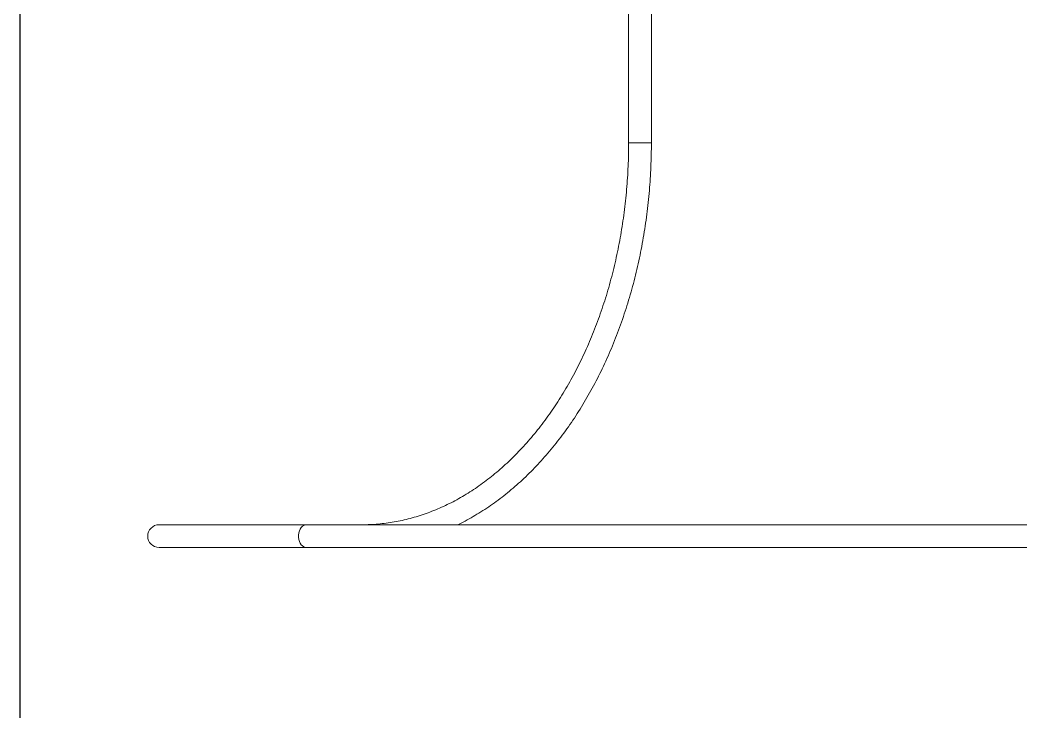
# Model space of a CAD drawing. Header units: centimetres. Extents: x -13594 to 4017, y -3206 to 1780.
# Drawn here: x -10787 to -10073, y -920 to -426 of the extents above; entities that cross this region are included whole.
import ezdxf

# ---------------------------------------------------------------- set-up
doc = ezdxf.new("R2010")
doc.units = ezdxf.units.CM

msp = doc.modelspace()

# ---------------------------------------------------------------- linework, layer by layer
at = {"color": 7, "linetype": 'Continuous', "lineweight": 5}
for p, q in [((-10352.62, 416.38), (-10352.62, -513.61)), ((-10336.39, -513.61), (-10336.39, 411.65)), ((-10352.62, -513.61), (-10336.39, -513.61)), ((-10582.47, -786.12), (-10687.74, -786.12)), ((-9914.22, -786.12), (-10582.47, -786.12)), ((-10687.74, -802.35), (-10582.47, -802.35)), ((-10582.47, -802.35), (-9914.22, -802.35))]:
    msp.add_line(p, q, dxfattribs=at)
at = {"color": 7}
msp.add_lwpolyline([(-10786.98, -3205.52), (-10786.98, 1779.66)], dxfattribs=at)
at = {"color": 7, "linetype": 'Continuous', "lineweight": 5, "flags": 128}
msp.add_lwpolyline([(-10582.47, -786.12), (-10583.29, -786.2), (-10584.35, -786.57), (-10585.34, -787.21), (-10586.23, -788.1), (-10586.98, -789.22), (-10587.57, -790.52), (-10587.98, -791.95), (-10588.19, -793.46), (-10588.19, -795.01), (-10587.98, -796.52), (-10587.57, -797.95), (-10586.98, -799.25), (-10586.23, -800.37), (-10585.34, -801.26), (-10584.35, -801.9), (-10583.29, -802.27), (-10582.47, -802.35)], dxfattribs=at)
at = {"color": 7, "linetype": 'Continuous', "lineweight": 5}
msp.add_arc((-10687.74, -794.23), 8.11, 90, 270, dxfattribs=at)
for points, knots in [([(-10352.62, -513.61), (-10352.63, -515.05), (-10352.64, -519.26), (-10352.8, -526.23), (-10353.15, -534.5), (-10353.69, -542.75), (-10354.39, -550.97), (-10355.28, -559.16), (-10356.33, -567.3), (-10357.57, -575.4), (-10358.97, -583.44), (-10360.54, -591.41), (-10362.28, -599.31), (-10364.19, -607.13), (-10366.26, -614.86), (-10368.5, -622.5), (-10370.89, -630.03), (-10373.45, -637.46), (-10376.16, -644.77), (-10379.03, -651.96), (-10382.04, -659.03), (-10385.2, -665.95), (-10388.51, -672.74), (-10391.96, -679.37), (-10395.55, -685.86), (-10399.27, -692.18), (-10403.12, -698.34), (-10407.1, -704.32), (-10411.2, -710.13), (-10415.42, -715.76), (-10419.76, -721.2), (-10424.21, -726.45), (-10428.77, -731.51), (-10433.43, -736.36), (-10438.19, -741.01), (-10443.04, -745.45), (-10447.98, -749.68), (-10453.01, -753.7), (-10458.12, -757.49), (-10463.31, -761.06), (-10468.57, -764.4), (-10473.9, -767.52), (-10479.29, -770.4), (-10484.74, -773.05), (-10490.25, -775.46), (-10495.8, -777.63), (-10501.41, -779.56), (-10507.05, -781.25), (-10512.72, -782.69), (-10518.43, -783.88), (-10524.16, -784.82), (-10529.91, -785.52), (-10535.67, -785.96), (-10540.02, -786.11), (-10542.44, -786.12), (-10542.94, -786.12)], [0, 0, 0, 0, 0.010082, 0.029338, 0.048593, 0.067849, 0.087104, 0.106358, 0.125612, 0.144864, 0.164116, 0.183366, 0.202615, 0.221863, 0.241109, 0.260354, 0.279598, 0.29884, 0.318081, 0.337321, 0.356559, 0.375797, 0.395034, 0.41427, 0.433506, 0.452742, 0.471979, 0.491217, 0.510456, 0.529698, 0.548943, 0.568191, 0.587445, 0.606705, 0.625972, 0.645248, 0.664533, 0.68383, 0.703139, 0.722463, 0.741802, 0.761158, 0.780532, 0.799926, 0.81934, 0.838774, 0.858229, 0.877705, 0.897201, 0.916716, 0.936248, 0.955794, 0.975353, 0.994921, 1, 1, 1, 1]), ([(-10474.57, -786.12), (-10474.27, -785.98), (-10472.04, -784.93), (-10467.93, -782.74), (-10462.25, -779.54), (-10456.65, -776.09), (-10451.12, -772.41), (-10445.67, -768.49), (-10440.31, -764.36), (-10435.03, -760), (-10429.86, -755.43), (-10424.78, -750.64), (-10419.8, -745.65), (-10414.94, -740.45), (-10410.19, -735.05), (-10405.55, -729.45), (-10401.04, -723.67), (-10396.65, -717.7), (-10392.39, -711.55), (-10388.26, -705.23), (-10384.28, -698.74), (-10380.43, -692.09), (-10376.72, -685.28), (-10373.16, -678.33), (-10369.75, -671.23), (-10366.5, -663.99), (-10363.39, -656.62), (-10360.45, -649.13), (-10357.67, -641.52), (-10355.04, -633.79), (-10352.59, -625.97), (-10350.3, -618.04), (-10348.18, -610.03), (-10346.23, -601.93), (-10344.45, -593.75), (-10342.84, -585.51), (-10341.41, -577.2), (-10340.16, -568.84), (-10339.08, -560.43), (-10338.19, -551.97), (-10337.47, -543.49), (-10336.92, -534.98), (-10336.57, -526.45), (-10336.41, -519.32), (-10336.4, -515.04), (-10336.39, -513.61)], [0, 0, 0, 0, 0.00366, 0.0274898, 0.0513397, 0.0752095, 0.0990986, 0.1230062, 0.1469314, 0.1708731, 0.19483, 0.2188008, 0.2427842, 0.2667788, 0.2907834, 0.3147966, 0.3388172, 0.3628442, 0.3868764, 0.4109129, 0.4349528, 0.4589953, 0.4830398, 0.5070856, 0.5311322, 0.5551792, 0.579226, 0.6032723, 0.627318, 0.6513629, 0.6754069, 0.6994497, 0.7234915, 0.7475321, 0.7715717, 0.7956102, 0.8196477, 0.8436842, 0.86772, 0.891755, 0.9157895, 0.9398236, 0.9638573, 0.9878909, 1, 1, 1, 1])]:
    msp.add_open_spline(points, degree=3, knots=knots, dxfattribs=at)

doc.saveas('drawing.dxf')
